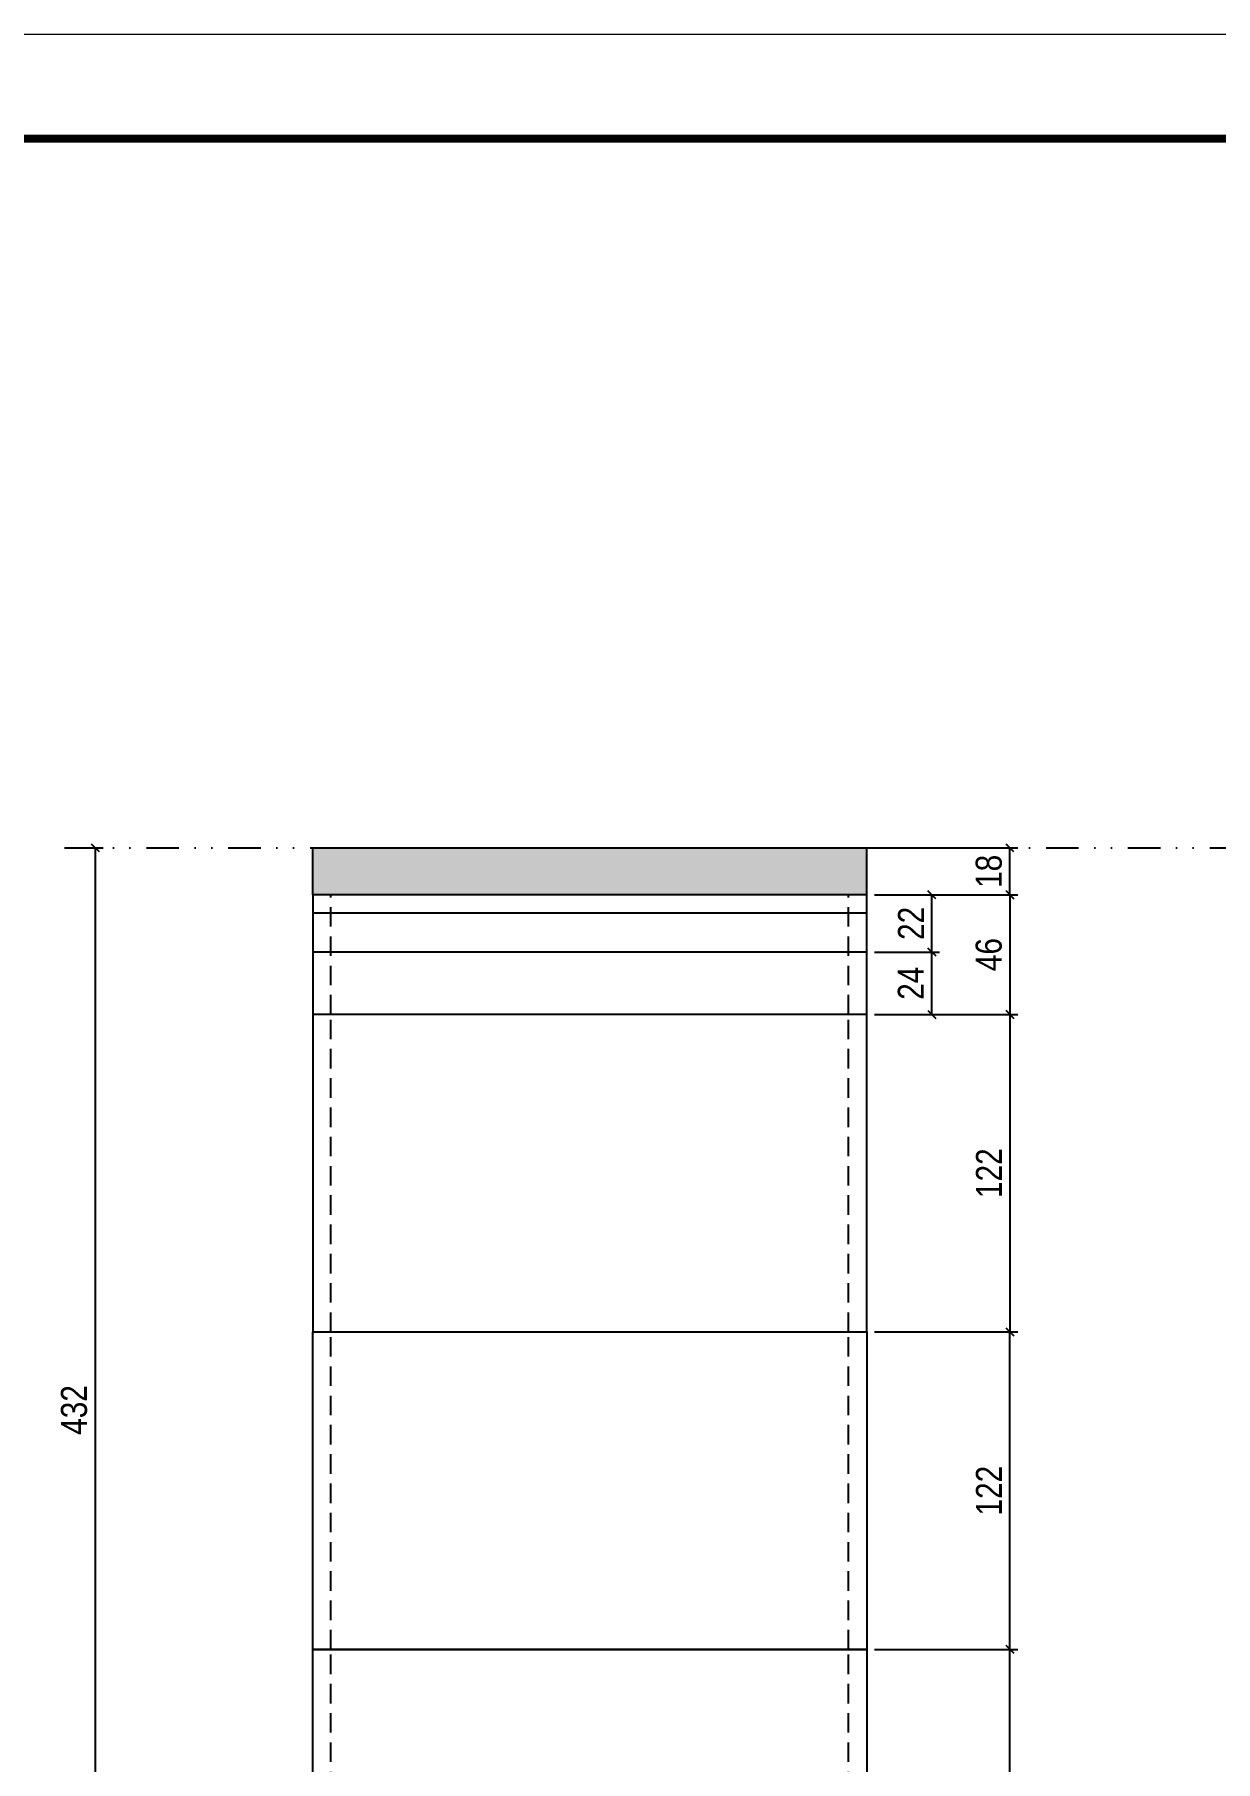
# Model space of a CAD drawing. Header units: millimetres. Extents: x 787 to 8287, y -592 to 17063.
# Drawn here: x 6606 to 7061, y 7835 to 8498 of the extents above; entities that cross this region are included whole.
import ezdxf

# ---------------------------------------------------------------- set-up
doc = ezdxf.new("R2010")
doc.units = ezdxf.units.MM
for name, pattern in [('DASHED', [0.75, 0.5, -0.25]), ('DIVIDE2', [0.625, 0.25, -0.125, 0, -0.125, 0, -0.125]), ('HIDDEN', [0.375, 0.25, -0.125])]:
    doc.linetypes.add(name, pattern=pattern)
for name, color, linetype in [('COTA', 241, 'Continuous'), ('Nível', 160, 'Continuous'), ('Painéis', 200, 'Continuous'), ('SARR_2.2x7', 40, 'Continuous'), ('Sarrafo de Pressão', 42, 'HIDDEN')]:
    doc.layers.add(name, color=color, linetype=linetype)
doc.layers.add('Folhas', color=255, linetype='Continuous', lineweight=9)
doc.layers.add('SARRAFO DE PRESSAO', color=251, linetype='DASHED', lineweight=9)
doc.styles.add('COTA TECNICA', font='techl___.ttf', dxfattribs={"height": 10})
doc.styles.add('COTA TECNICA-50', font='techl___.ttf', dxfattribs={"height": 10})
doc.dimstyles.new('COTA PAINEL-50', dxfattribs={"dimtxt": 10, "dimasz": 3, "dimexe": 3, "dimexo": 3, "dimgap": 3, "dimtad": 1, "dimdec": 1, "dimzin": 12, "dimdsep": 46, "dimtxsty": 'COTA TECNICA-50', "dimblk1": 'OBLIQUE', "dimblk2": 'OBLIQUE', "dimsah": 1, "dimcen": 0.9, "dimclrd": 4, "dimclre": 4, "dimclrt": 240, "dimadec": 1, "dimazin": 3, "dimtfac": 1, "dimtdec": 1, "dimtmove": 0, "dimatfit": 3, "dimfxl": 0, "dimtolj": 1, "dimtzin": 12, "dimarcsym": 0})
doc.dimstyles.new('PAINEL', dxfattribs={"dimtxt": 10, "dimasz": 3, "dimexe": 3, "dimexo": 3, "dimgap": 3, "dimtad": 1, "dimdec": 1, "dimzin": 12, "dimdsep": 46, "dimtxsty": 'COTA TECNICA', "dimblk1": 'OBLIQUE', "dimblk2": 'OBLIQUE', "dimsah": 1, "dimcen": 0.9, "dimclrd": 4, "dimclre": 4, "dimclrt": 240, "dimadec": 1, "dimazin": 3, "dimtfac": 1, "dimtdec": 1, "dimtmove": 0, "dimatfit": 3, "dimfxl": 0, "dimtolj": 1, "dimtzin": 12, "dimarcsym": 0})

# ---------------------------------------------------------------- blocks, each defined once
blk = doc.blocks.new('9999999999')
at = {"layer": 'Folhas'}
blk.add_lwpolyline([(98138.98, 34190.21), (99623.98, 34190.21), (99623.98, 35240.21), (98138.98, 35240.21)], close=True, dxfattribs=at)
at = {"layer": 'Folhas', "color": 30, "const_width": 3}
blk.add_lwpolyline([(98213.98, 34230.21), (99583.98, 34230.21), (99583.98, 35200.21), (98213.98, 35200.21)], close=True, dxfattribs=at)
blk = doc.blocks.new('_Oblique')
at = {"color": 0, "linetype": 'ByBlock', "lineweight": -2}
blk.add_line((-0.5, -0.5), (0.5, 0.5), dxfattribs=at)
blk = doc.blocks.new('*D1289')
at = {"layer": 'COTA', "color": 4, "lineweight": -2}
for p, q in [((6621.04, 8185.83), (6632.89, 8185.83)), ((6629.89, 7753.83), (6629.89, 8185.83)), ((6621.04, 7753.83), (6632.89, 7753.83))]:
    blk.add_line(p, q, dxfattribs=at)
at = {"layer": 'Defpoints', "color": 0}
for p in [(6618.04, 8185.83), (6629.89, 8185.83), (6618.04, 7753.83)]:
    blk.add_point(p, dxfattribs=at)
at = {"layer": 'COTA', "color": 4, "lineweight": -2, "xscale": 3, "yscale": 3, "zscale": 3}
for p, rotation in [((6629.89, 8185.83), 90), ((6629.89, 7753.83), 270)]:
    blk.add_blockref('_Oblique', p, dxfattribs=dict(at, rotation=rotation))
at = {"layer": 'COTA', "color": 240, "insert": (6621.68, 7969.83), "char_height": 10, "attachment_point": 5, "rotation": 90, "style": 'COTA TECNICA-50'}
blk.add_mtext('\\A1;432', dxfattribs=at)
blk = doc.blocks.new('*D531')
at = {"layer": 'COTA', "color": 4, "linetype": 'ByBlock', "lineweight": -2}
for p, q in [((6929.45, 7877.83), (6984.53, 7877.83)), ((6981.53, 7753.83), (6981.53, 7877.83)), ((6929.45, 7753.83), (6984.53, 7753.83))]:
    blk.add_line(p, q, dxfattribs=at)
at = {"layer": 'Defpoints', "color": 0, "linetype": 'ByBlock'}
for p in [(6926.45, 7877.83), (6981.53, 7877.83), (6926.45, 7753.83)]:
    blk.add_point(p, dxfattribs=at)
at = {"layer": 'COTA', "color": 4, "linetype": 'ByBlock', "lineweight": -2, "xscale": 3, "yscale": 3, "zscale": 3}
for p, rotation in [((6981.53, 7877.83), 90), ((6981.53, 7753.83), 270)]:
    blk.add_blockref('_Oblique', p, dxfattribs=dict(at, rotation=rotation))
at = {"layer": 'COTA', "color": 240, "linetype": 'ByBlock', "insert": (6973.46, 7815.83), "char_height": 10, "attachment_point": 5, "rotation": 90, "style": 'COTA TECNICA'}
blk.add_mtext('\\A1;124', dxfattribs=at)
blk = doc.blocks.new('*D533')
at = {"layer": 'COTA', "color": 4, "linetype": 'ByBlock', "lineweight": -2}
for p, q in [((6929.45, 7877.83), (6984.53, 7877.83)), ((6981.53, 7753.83), (6981.53, 7877.83)), ((6929.45, 7753.83), (6984.53, 7753.83))]:
    blk.add_line(p, q, dxfattribs=at)
at = {"layer": 'Defpoints', "color": 0, "linetype": 'ByBlock'}
for p in [(6926.45, 7877.83), (6981.53, 7877.83), (6926.45, 7753.83)]:
    blk.add_point(p, dxfattribs=at)
at = {"layer": 'COTA', "color": 4, "linetype": 'ByBlock', "lineweight": -2, "xscale": 3, "yscale": 3, "zscale": 3}
for p, rotation in [((6981.53, 7877.83), 90), ((6981.53, 7753.83), 270)]:
    blk.add_blockref('_Oblique', p, dxfattribs=dict(at, rotation=rotation))
at = {"layer": 'COTA', "color": 240, "linetype": 'ByBlock', "insert": (6973.46, 7815.83), "char_height": 10, "attachment_point": 5, "rotation": 90, "style": 'COTA TECNICA'}
blk.add_mtext('\\A1;124', dxfattribs=at)
blk = doc.blocks.new('*D534')
at = {"layer": 'COTA', "color": 4, "lineweight": -2}
for p, q in [((6929.45, 7999.83), (6984.53, 7999.83)), ((6981.53, 7877.83), (6981.53, 7999.83)), ((6929.45, 7877.83), (6984.53, 7877.83))]:
    blk.add_line(p, q, dxfattribs=at)
at = {"layer": 'Defpoints', "color": 0}
for p in [(6926.45, 7999.83), (6981.53, 7999.83), (6926.45, 7877.83)]:
    blk.add_point(p, dxfattribs=at)
at = {"layer": 'COTA', "color": 4, "lineweight": -2, "xscale": 3, "yscale": 3, "zscale": 3}
for p, rotation in [((6981.53, 7999.83), 90), ((6981.53, 7877.83), 270)]:
    blk.add_blockref('_Oblique', p, dxfattribs=dict(at, rotation=rotation))
at = {"layer": 'COTA', "color": 240, "insert": (6973.47, 7938.83), "char_height": 10, "attachment_point": 5, "rotation": 90, "style": 'COTA TECNICA-50'}
blk.add_mtext('\\A1;122', dxfattribs=at)
blk = doc.blocks.new('*D535')
at = {"layer": 'COTA', "color": 4, "lineweight": -2}
for p, q in [((6895.45, 8185.83), (6984.53, 8185.83)), ((6981.53, 8167.83), (6981.53, 8185.83)), ((6929.45, 8167.83), (6984.53, 8167.83))]:
    blk.add_line(p, q, dxfattribs=at)
at = {"layer": 'Defpoints', "color": 0}
for p in [(6892.45, 8185.83), (6981.53, 8185.83), (6926.45, 8167.83)]:
    blk.add_point(p, dxfattribs=at)
at = {"layer": 'COTA', "color": 4, "lineweight": -2, "xscale": 3, "yscale": 3, "zscale": 3}
for p, rotation in [((6981.53, 8185.83), 90), ((6981.53, 8167.83), 270)]:
    blk.add_blockref('_Oblique', p, dxfattribs=dict(at, rotation=rotation))
at = {"layer": 'COTA', "color": 240, "insert": (6973.44, 8176.83), "char_height": 10, "attachment_point": 5, "rotation": 90, "style": 'COTA TECNICA-50'}
blk.add_mtext('\\A1;18', dxfattribs=at)
blk = doc.blocks.new('*D536')
at = {"layer": 'COTA', "color": 4, "lineweight": -2}
for p, q in [((6929.45, 8121.83), (6984.53, 8121.83)), ((6981.53, 8121.83), (6981.53, 7999.83)), ((6929.45, 7999.83), (6984.53, 7999.83))]:
    blk.add_line(p, q, dxfattribs=at)
at = {"layer": 'Defpoints', "color": 0}
for p in [(6926.45, 8121.83), (6926.45, 7999.83), (6981.53, 7999.83)]:
    blk.add_point(p, dxfattribs=at)
at = {"layer": 'COTA', "color": 4, "lineweight": -2, "xscale": 3, "yscale": 3, "zscale": 3}
for p, rotation in [((6981.53, 8121.83), 90), ((6981.53, 7999.83), 270)]:
    blk.add_blockref('_Oblique', p, dxfattribs=dict(at, rotation=rotation))
at = {"layer": 'COTA', "color": 240, "insert": (6973.47, 8060.83), "char_height": 10, "attachment_point": 5, "rotation": 90, "style": 'COTA TECNICA-50'}
blk.add_mtext('\\A1;122', dxfattribs=at)
blk = doc.blocks.new('*D1290')
at = {"layer": 'COTA', "color": 4, "lineweight": -2}
for p, q in [((6929.45, 8167.83), (6984.53, 8167.83)), ((6981.53, 8167.83), (6981.53, 8121.83)), ((6929.45, 8121.83), (6984.53, 8121.83))]:
    blk.add_line(p, q, dxfattribs=at)
at = {"layer": 'Defpoints', "color": 0}
for p in [(6926.45, 8167.83), (6926.45, 8121.83), (6981.53, 8121.83)]:
    blk.add_point(p, dxfattribs=at)
at = {"layer": 'COTA', "color": 4, "lineweight": -2, "xscale": 3, "yscale": 3, "zscale": 3}
for p, rotation in [((6981.53, 8167.83), 90), ((6981.53, 8121.83), 270)]:
    blk.add_blockref('_Oblique', p, dxfattribs=dict(at, rotation=rotation))
at = {"layer": 'COTA', "color": 240, "insert": (6973.43, 8144.83), "char_height": 10, "attachment_point": 5, "rotation": 90, "style": 'COTA TECNICA'}
blk.add_mtext('\\A1;46', dxfattribs=at)
blk = doc.blocks.new('*D1555')
at = {"layer": 'Defpoints', "color": 0}
for p in [(6926.45, 8145.83), (6951.49, 8145.83), (6926.45, 8121.83)]:
    blk.add_point(p, dxfattribs=at)
at = {"layer": 'Painéis', "color": 4, "lineweight": -2}
for p, q in [((6929.45, 8145.83), (6954.49, 8145.83)), ((6951.49, 8121.83), (6951.49, 8145.83)), ((6929.45, 8121.83), (6954.49, 8121.83))]:
    blk.add_line(p, q, dxfattribs=at)
at = {"layer": 'Painéis', "color": 4, "lineweight": -2, "xscale": 3, "yscale": 3, "zscale": 3}
for p, rotation in [((6951.49, 8145.83), 90), ((6951.49, 8121.83), 270)]:
    blk.add_blockref('_Oblique', p, dxfattribs=dict(at, rotation=rotation))
at = {"layer": 'Painéis', "color": 240, "insert": (6943.41, 8133.83), "char_height": 10, "attachment_point": 5, "rotation": 90, "style": 'COTA TECNICA'}
blk.add_mtext('\\A1;24', dxfattribs=at)
blk = doc.blocks.new('*D1556')
at = {"layer": 'Defpoints', "color": 0}
for p in [(6926.45, 8167.83), (6951.49, 8167.83), (6926.45, 8145.83)]:
    blk.add_point(p, dxfattribs=at)
at = {"layer": 'Painéis', "color": 4, "lineweight": -2}
for p, q in [((6929.45, 8167.83), (6954.49, 8167.83)), ((6951.49, 8145.83), (6951.49, 8167.83)), ((6929.45, 8145.83), (6954.49, 8145.83))]:
    blk.add_line(p, q, dxfattribs=at)
at = {"layer": 'Painéis', "color": 4, "lineweight": -2, "xscale": 3, "yscale": 3, "zscale": 3}
for p, rotation in [((6951.49, 8167.83), 90), ((6951.49, 8145.83), 270)]:
    blk.add_blockref('_Oblique', p, dxfattribs=dict(at, rotation=rotation))
at = {"layer": 'Painéis', "color": 240, "insert": (6943.49, 8156.83), "char_height": 10, "attachment_point": 5, "rotation": 90, "style": 'COTA TECNICA'}
blk.add_mtext('\\A1;22', dxfattribs=at)

msp = doc.modelspace()

# ---------------------------------------------------------------- hatches: boundary and pattern name
at = {"layer": 'COTA', "linetype": 'ByBlock'}
h = msp.add_hatch(dxfattribs=at)
h.set_pattern_fill('AR-CONC', color=256, scale=0.03)
h.set_pattern_definition([(50, (-1610.6384, 4073.8357), (5.46554, -0.4781726), [0.5715, -6.2865]), (355, (-1610.6384, 4073.8357), (-1.0573026, 5.7317054), [0.4572, -5.0292175]), (100.451445, (-1610.183, 4073.796), (4.4082374, 5.2535326), [0.4857003, -5.3427073]), (46.1842, (-1610.6384, 4075.36), (8.132371, -1.26127), [0.85725, -9.42975]), (96.63556, (-1609.961, 4075.2546), (7.122124, 7.422784), [0.728551, -8.014068]), (351.18415, (-1610.638, 4075.36), (7.122124, 7.422784), [0.685799, -7.543792]), (21, (-1609.8764, 4074.9787), (4.5484317, -3.067956), [0.5715, -6.2865]), (326, (-1609.8764, 4074.9787), (1.854061, 5.525639), [0.4572, -5.0292]), (71.451445, (-1609.4974, 4074.723), (6.4024926, 2.457683), [0.4857003, -5.342698]), (37.5, (-1610.6384, 4073.8357), (0.0926581, 2.53665117), [0, -4.96824, 0, -5.1054, 0, -5.04825]), (7.5, (-1610.6384, 4073.8357), (2.0045899, 3.00541724), [0, -2.91084, 0, -4.85394, 0, -1.92405]), (327.5, (-1612.3376, 4073.8357), (4.06771786, -0.1718623), [0, -1.905, 0, -5.9436, 0, -7.8867]), (317.5, (-1613.0996, 4073.8357), (4.4438754, 0.7627947), [0, -2.4765, 0, -3.94716, 0, -5.6007])])
h.paths.add_polyline_path([(6713.45, 8167.83), (6926.45, 8167.83), (6926.45, 8185.83), (6713.45, 8185.83)])

# ---------------------------------------------------------------- linework, layer by layer
for p, q in [((6713.45, 8185.83), (6713.45, 8185.83)), ((6713.45, 8167.83), (6713.45, 8185.83)), ((6713.45, 8185.83), (6926.45, 8185.83)), ((6926.45, 8167.83), (6926.45, 8185.83))]:
    msp.add_line(p, q, dxfattribs=at)
at = {"layer": 'Nível', "color": 4, "linetype": 'DIVIDE2', "ltscale": 50}
msp.add_line((6618.04, 8185.83), (7639, 8185.83), dxfattribs=at)
at = {"layer": 'Painéis'}
for p, q in [((6892.45, 8167.83), (6713.45, 8167.83)), ((6926.45, 8145.83), (6713.45, 8145.83)), ((6926.45, 8121.83), (6713.45, 8121.83))]:
    msp.add_line(p, q, dxfattribs=at)
for points in [[(6926.45, 8167.83), (6713.45, 8167.83), (6713.45, 7999.83), (6926.45, 7999.83)], [(6713.45, 7999.83), (6926.45, 7999.83), (6926.45, 7877.83), (6713.45, 7877.83)], [(6713.45, 7877.83), (6926.45, 7877.83), (6926.45, 7755.83), (6713.45, 7755.83)]]:
    msp.add_lwpolyline(points, close=True, dxfattribs=at)
at = {"layer": 'SARR_2.2x7'}
msp.add_line((6713.45, 8160.83), (6926.45, 8160.83), dxfattribs=at)
at = {"layer": 'Sarrafo de Pressão', "ltscale": 30}
for p, q in [((6720.45, 8121.83), (6720.45, 8167.83)), ((6919.45, 8121.83), (6919.45, 8167.83)), ((6720.45, 7999.83), (6720.45, 8121.83)), ((6919.45, 7999.83), (6919.45, 8121.83)), ((6720.45, 7877.83), (6720.45, 7999.83)), ((6919.45, 7877.83), (6919.45, 7999.83)), ((6720.45, 7755.83), (6720.45, 7877.83)), ((6919.45, 7755.83), (6919.45, 7877.83))]:
    msp.add_line(p, q, dxfattribs=at)

# ---------------------------------------------------------------- block references
at = {"layer": 'SARRAFO DE PRESSAO', "color": 6, "linetype": 'ByBlock'}
msp.add_blockref('9999999999', (-91944.98, -26741.79), dxfattribs=at)

# ---------------------------------------------------------------- dimensions: what is measured, and where the dimension line sits
at = {"layer": 'COTA'}
for base, p1, p2, dimstyle, picture, middle in [((6629.89, 8185.83), (6618.04, 7753.83), (6618.04, 8185.83), 'COTA PAINEL-50', '*D1289', (6621.68, 7969.83)), ((6981.53, 8185.83), (6926.45, 8167.83), (6892.45, 8185.83), 'COTA PAINEL-50', '*D535', (6973.44, 8176.83)), ((6981.53, 8121.83), (6926.45, 8167.83), (6926.45, 8121.83), 'PAINEL', '*D1290', (6973.43, 8144.83)), ((6981.53, 7999.83), (6926.45, 8121.83), (6926.45, 7999.83), 'COTA PAINEL-50', '*D536', (6973.47, 8060.83)), ((6981.53, 7999.83), (6926.45, 7877.83), (6926.45, 7999.83), 'COTA PAINEL-50', '*D534', (6973.47, 7938.83))]:
    dim = msp.add_linear_dim(base=base, p1=p1, p2=p2, angle=90, dimstyle=dimstyle, dxfattribs=at)
    dim.commit()
    dim.dimension.update_dxf_attribs({"geometry": picture, "text_midpoint": middle})
at = {"layer": 'COTA', "linetype": 'ByBlock'}
for picture in ['*D531', '*D533']:
    dim = msp.add_aligned_dim(p1=(6926.45, 7753.83), p2=(6926.45, 7877.83), distance=-55.08, dimstyle='PAINEL', dxfattribs=at)
    dim.commit()
    dim.dimension.update_dxf_attribs({"geometry": picture, "text_midpoint": (6973.46, 7815.83)})
at = {"layer": 'Painéis'}
for base, p1, p2, picture, middle in [((6951.49, 8167.83), (6926.45, 8145.83), (6926.45, 8167.83), '*D1556', (6943.49, 8156.83)), ((6951.49, 8145.83), (6926.45, 8121.83), (6926.45, 8145.83), '*D1555', (6943.41, 8133.83))]:
    dim = msp.add_linear_dim(base=base, p1=p1, p2=p2, angle=90, dimstyle='PAINEL', dxfattribs=at)
    dim.commit()
    dim.dimension.update_dxf_attribs({"geometry": picture, "text_midpoint": middle})

doc.saveas('drawing.dxf')
